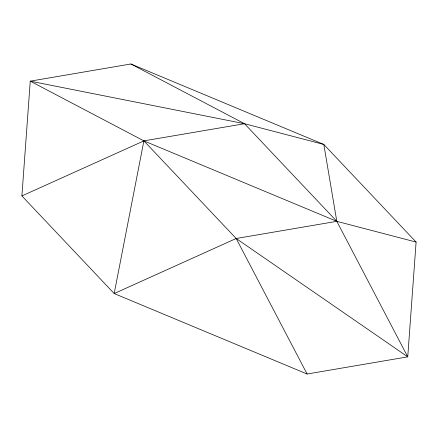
<?xml version="1.0" encoding="UTF-8"?>
<svg xmlns="http://www.w3.org/2000/svg" width="438" height="438" viewBox="0 0 438 438"><rect width="100%" height="100%" fill="white"/><g stroke="black" fill="none" stroke-linecap="round" stroke-linejoin="round"><path stroke-width="0.66" d="M21.9 195.928L30.255 81.15L130.891 63.986L323.813 144.447L416.1 242.072L407.745 356.85L307.109 374.014L114.187 293.553L21.9 195.928L143.888 140.877L244.53 123.713L323.813 144.447L336.811 221.338L407.745 356.85L236.175 238.496L143.888 140.877L30.255 81.15L244.53 123.713L336.811 221.338L416.1 242.072M236.175 238.496L114.187 293.553L143.888 140.877L336.811 221.338L236.175 238.496L307.109 374.014M130.891 63.986L244.53 123.713"/></g></svg>
